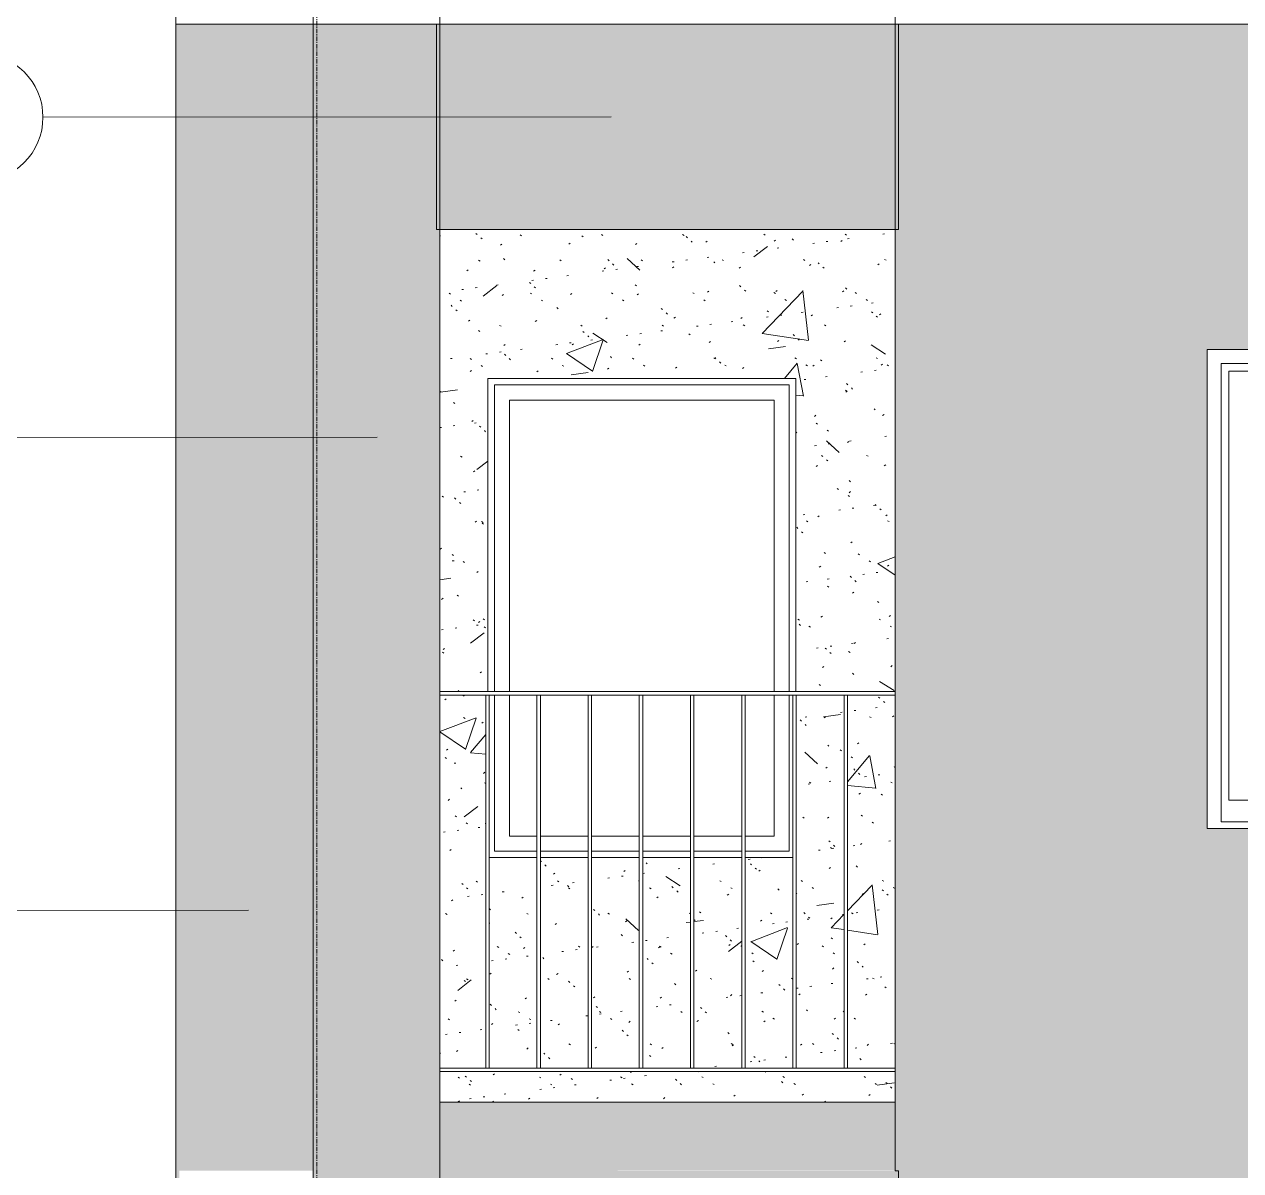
# Model space of a CAD drawing. Header units: millimetres. Extents: x 9199 to 175431, y -4466 to 35300.
# Drawn here: x 102047 to 105601, y 5600 to 8950 of the extents above; entities that cross this region are included whole.
import ezdxf

# ---------------------------------------------------------------- set-up
doc = ezdxf.new("R2010")
doc.units = ezdxf.units.MM
doc.linetypes.add('1 NÉT CALL OUT', pattern=[6, 3, -3])
doc.linetypes.add('Grid Line', pattern=[22.225, 12.7, -3.175, 3.175, -3.175])
for name, color, linetype, lineweight in [('0-2', 250, 'Continuous', 5), ('A-DETL-GENF', 92, 'Continuous', 9), ('A-DETL-GENF-1', 92, '1 NÉT CALL OUT', 9), ('A-FLOR-HRAL-1', 253, 'Continuous', 9), ('A-GLAZ', 151, 'Continuous', 9), ('A-GLAZ-1', 253, 'Continuous', 9), ('A-GLAZ-2', 7, 'Continuous', 9), ('A-GLAZ-3', 7, '1 NÉT CALL OUT', 9), ('A-WALL', 113, 'Continuous', 9), ('A-WALL-IDEN', 211, 'Continuous', 9), ('A-WALL-PATT-1', 9, 'Continuous', 9), ('A-WALL-PATT-2', 111, 'Continuous', 5), ('I-WALL', 2, 'Continuous', 9), ('I-WALL-1', 7, 'Continuous', 9), ('S-GRID-1', 1, 'Grid Line', 9)]:
    doc.layers.add(name, color=color, linetype=linetype, lineweight=lineweight)
pattern_1 = [(63.435, (-49765.3, 1304.34), (-0.001, 1524.001), [532.46, -2875.304]), (63.435, (-51289.3, 1304.34), (-0.001, 1524.001), [532.46, -2875.3]), (63.435, (-49035.8, 1598.8), (-0.001, 1524.001), [532.46, -2875.304]), (63.435, (-50559.8, 1598.8), (-0.001, 1524.001), [532.46, -2875.304]), (63.435, (-49146.2, 1494.84), (-0.001, 1524.001), [532.46, -2875.304]), (63.435, (-50670.2, 1494.84), (-0.001, 1524.001), [532.46, -2875.304]), (63.435, (-49258.75, 2090.1), (-0.001, 1524.001), [258.8, -3148.965]), (63.435, (-50782.75, 2090.1), (-0.001, 1524.001), [258.8, -3148.965]), (63.435, (-49332.36, 1997.95), (-0.001, 1524.001), [532.46, -2875.304]), (63.435, (-50856.36, 1997.95), (-0.001, 1524.001), [532.46, -2875.3]), (63.435, (-49319.4, 2064.1), (-0.001, 1524.001), [532.46, -2875.304]), (63.435, (-50843.4, 2064.1), (-0.001, 1524.001), [532.46, -2875.3]), (63.435, (-49934.2, 1773.94), (-0.001, 1524.001), [532.46, -2875.304]), (63.435, (-51458.2, 1773.94), (-0.001, 1524.001), [532.46, -2875.3]), (63.435, (-49921.24, 1851.9), (-0.001, 1524.001), [532.46, -2875.304]), (63.435, (-51445.24, 1851.9), (-0.001, 1524.001), [532.46, -2875.3]), (63.435, (-49917.74, 1908.1), (-0.001, 1524.001), [532.46, -2875.304]), (63.435, (-51441.74, 1908.1), (-0.001, 1524.001), [532.46, -2875.3])]

# ---------------------------------------------------------------- blocks, each defined once
blk = doc.blocks.new('M_Fixed - 900 x 1400-V148-TKCS_MẶT ĐỨNG HƯỚNG TÂY')
at = {"layer": 'A-GLAZ-2'}
for p, q in [((-77717.9, 7000), (-77717.9, 7896)), ((-77717.9, 7896), (-76855.9, 7896)), ((-76855.9, 7896), (-76855.9, 7000)), ((-77673.9, 7000), (-77673.9, 7852)), ((-77673.9, 7852), (-76899.9, 7852)), ((-76899.9, 7852), (-76899.9, 7000)), ((-77717.9, 6534), (-77717.9, 6990)), ((-77673.9, 6578), (-77673.9, 6990)), ((-76899.9, 6990), (-76899.9, 6578)), ((-76855.9, 6990), (-76855.9, 6534)), ((-77593.3, 6578), (-77673.9, 6578)), ((-77443.8, 6578), (-77583.3, 6578)), ((-77294.2, 6578), (-77433.8, 6578)), ((-77144.7, 6578), (-77284.2, 6578)), ((-76995.1, 6578), (-77134.7, 6578)), ((-76899.9, 6578), (-76985.1, 6578)), ((-77593.3, 6534), (-77717.9, 6534)), ((-77443.8, 6534), (-77583.3, 6534)), ((-77294.2, 6534), (-77433.8, 6534)), ((-77144.7, 6534), (-77284.2, 6534)), ((-76995.1, 6534), (-77134.7, 6534)), ((-76855.9, 6534), (-76985.1, 6534))]:
    blk.add_line(p, q, dxfattribs=at)
blk = doc.blocks.new('Railing - 10mm-901206-TKCS_MẶT ĐỨNG HƯỚNG TÂY')
at = {"layer": 'A-FLOR-HRAL-1'}
for p, q in [((-68226.4, 5900), (-68226.4, 6990)), ((-68216.4, 5900), (-68216.4, 6990))]:
    blk.add_line(p, q, dxfattribs=at)
blk = doc.blocks.new('Railing - Railing-884882-TKCS_MẶT ĐỨNG HƯỚNG TÂY')
at = {"layer": 'A-FLOR-HRAL-1'}
for p, q in [((-77876.9, 5900), (-76546.9, 5900)), ((-76546.9, 5890), (-77876.9, 5890))]:
    blk.add_line(p, q, dxfattribs=at)
for p in [(-9516.4, 0), (-9366.9, 0), (-9217.3, 0), (-9067.8, 0), (-8918.2, 0), (-8768.7, 0), (-8619.2, 0), (-8469.6, 0)]:
    blk.add_blockref('Railing - 10mm-901206-TKCS_MẶT ĐỨNG HƯỚNG TÂY', p)
blk = doc.blocks.new('Top Rail Type - Top Rail_Internal_-884883-TKCS_MẶT ĐỨNG HƯỚNG TÂY')
at = {"layer": 'A-FLOR-HRAL-1'}
for p, q in [((-76546.9, 7000), (-77876.9, 7000)), ((-76546.9, 6990), (-77876.9, 6990))]:
    blk.add_line(p, q, dxfattribs=at)
blk = doc.blocks.new('NCV_TKTC_TANG 2_rvt-2-TKCS_MẶT ĐỨNG HƯỚNG TÂY')
at = {"layer": 'A-WALL-PATT-1'}
h = blk.add_hatch(dxfattribs=at)
h.set_pattern_fill('FP_19', color=256, style=0, pattern_type=2)
h.set_pattern_definition([(50, (-51555.6, 1200), (1093.104, -95.634), [114.3, -1257.3]), (355, (-51555.6, 1200), (-211.457, 1146.34), [91.44, -1005.84]), (100.451, (-51464.5, 1192), (881.656, 1050.7), [97.14, -1068.54]), (46.184, (-51555.6, 1504.8), (1626.475, -252.26), [171.45, -1885.95]), (96.636, (-51420, 1483.8), (1424.42, 1484.565), [145.71, -1602.81]), (351.184, (-51555.6, 1504.8), (1424.43, 1484.55), [137.16, -1508.76]), (21, (-51403.2, 1428.6), (909.686, -613.59), [114.3, -1257.3]), (326, (-51403.2, 1428.6), (370.81, 1105.13), [91.44, -1005.84]), (71.451, (-51327.4, 1377.5), (1280.503, 491.528), [97.14, -1068.54]), (37.5, (-51555.58, 1200), (18.5313, 507.33), [50.292, -943.356, 50.292, -970.788, -1009.65]), (37.5, (-51555.58, 1200), (18.5313, 507.33), [-2014.728, 50.292, -959.358]), (7.5, (-51555.6, 1200), (400.918, 601.084), [50.292, -531.876, 50.292, -920.496, -384.81]), (7.5, (-51555.6, 1200), (400.918, 601.084), [-1552.956, 50.292, -334.518]), (327.5, (-51895.43, 1200), (813.545, -34.374), [50.292, -330.708, 50.292, -1138.428, -1577.34]), (327.5, (-51895.43, 1200), (813.545, -34.374), [-1569.72, 50.292, -1527.048]), (317.5, (-52047.8, 1200), (888.775, 152.56), [50.292, -445.008, 50.292, -739.14, -1120.14]), (317.5, (-52047.8, 1200), (888.775, 152.56), [-1284.732, 50.292, -1069.848])])
h.paths.add_polyline_path([(-77696.6, 5800), (-76546.9, 5800), (-76546.9, 5890), (-77876.9, 5890), (-77876.9, 5800), (-77852.7, 5800)])
h.paths.add_polyline_path([(-77836.5, 5900), (-77742.9, 5900), (-77742.9, 6990), (-77876.9, 6990), (-77876.9, 5900), (-77843.6, 5900)])
h.paths.add_polyline_path([(-76686.1, 5900), (-76546.9, 5900), (-76546.9, 6990), (-76686.1, 6990), (-76686.1, 6064.9)])
h.paths.add_polyline_path([(-77732.9, 5900), (-77593.3, 5900), (-77593.3, 6515), (-77732.9, 6515)])
h.paths.add_polyline_path([(-77443.8, 5900), (-77443.8, 6515), (-77583.3, 6515), (-77583.3, 5900), (-77576.4, 5900)])
h.paths.add_polyline_path([(-77294.2, 5900), (-77294.2, 6515), (-77433.8, 6515), (-77433.8, 5900)])
h.paths.add_polyline_path([(-77284.2, 5900), (-77144.7, 5900), (-77144.7, 6515), (-77284.2, 6515), (-77284.2, 6143)])
h.paths.add_polyline_path([(-77134.7, 5900), (-76995.1, 5900), (-76995.1, 6515), (-77134.7, 6515), (-77134.7, 6267.4)])
h.paths.add_polyline_path([(-76985.1, 5900), (-76845.6, 5900), (-76845.6, 6515), (-76985.1, 6515), (-76985.1, 6391.7)])
h.paths.add_polyline_path([(-76835.6, 5900), (-76696.1, 5900), (-76696.1, 6990), (-76835.6, 6990), (-76835.6, 6511)])
h.paths.add_polyline_path([(-76719.8, 7000), (-76546.9, 7000), (-76546.9, 8350), (-77876.9, 8350), (-77876.9, 7000), (-77736.9, 7000), (-77736.9, 7915), (-76836.9, 7915), (-76836.9, 7000)])
h = blk.add_hatch(dxfattribs=at)
h.set_pattern_fill('FP_20', color=256, style=0, pattern_type=2)
h.set_pattern_definition([(37.5, (-51555.58, 1200), (-4.79953, 146.8239), [5.029, -110.795, 5.029, -124.511, -123.825]), (37.5, (-51555.58, 1200), (-4.79953, 146.8239), [-245.364, 5.029, -118.796]), (7.5, (-51555.58, 1200), (134.8574, 215.0472), [5.029, -57.455, 5.029, -99.365, -40.005]), (7.5, (-51555.58, 1200), (134.8574, 215.0472), [-166.878, 5.029, -34.976]), (327.5, (-51649.3, 1200), (237.29776, 0.4316), [5.029, -33.071, 5.029, -132.131, -179.07]), (327.5, (-51649.3, 1200), (237.29776, 0.4316), [-175.26, 5.029, -174.041]), (317.5, (-51649.3, 1200), (229.067, 66.8792), [5.029, -14.021, 5.029, -84.887, -102.87]), (317.5, (-51649.3, 1200), (229.067, 66.8792), [-108.966, 5.029, -97.841])])
h.paths.add_polyline_path([(-77696.6, 5800), (-76546.9, 5800), (-76546.9, 5890), (-77876.9, 5890), (-77876.9, 5800), (-77852.7, 5800)])
h.paths.add_polyline_path([(-77836.5, 5900), (-77742.9, 5900), (-77742.9, 6990), (-77876.9, 6990), (-77876.9, 5900), (-77843.6, 5900)])
h.paths.add_polyline_path([(-76686.1, 5900), (-76546.9, 5900), (-76546.9, 6990), (-76686.1, 6990), (-76686.1, 6064.9)])
h.paths.add_polyline_path([(-77732.9, 5900), (-77593.3, 5900), (-77593.3, 6515), (-77732.9, 6515)])
h.paths.add_polyline_path([(-77443.8, 5900), (-77443.8, 6515), (-77583.3, 6515), (-77583.3, 5900), (-77576.4, 5900)])
h.paths.add_polyline_path([(-77294.2, 5900), (-77294.2, 6515), (-77433.8, 6515), (-77433.8, 5900)])
h.paths.add_polyline_path([(-77284.2, 5900), (-77144.7, 5900), (-77144.7, 6515), (-77284.2, 6515), (-77284.2, 6143)])
h.paths.add_polyline_path([(-77134.7, 5900), (-76995.1, 5900), (-76995.1, 6515), (-77134.7, 6515), (-77134.7, 6267.4)])
h.paths.add_polyline_path([(-76985.1, 5900), (-76845.6, 5900), (-76845.6, 6515), (-76985.1, 6515), (-76985.1, 6391.7)])
h.paths.add_polyline_path([(-76835.6, 5900), (-76696.1, 5900), (-76696.1, 6990), (-76835.6, 6990), (-76835.6, 6511)])
h.paths.add_polyline_path([(-76719.8, 7000), (-76546.9, 7000), (-76546.9, 8350), (-77876.9, 8350), (-77876.9, 7000), (-77736.9, 7000), (-77736.9, 7915), (-76836.9, 7915), (-76836.9, 7000)])
at = {"layer": 'I-WALL-1'}
for p, q in [((-77736.9, 7000), (-77736.9, 7915)), ((-77736.9, 7915), (-76836.9, 7915)), ((-76836.9, 7915), (-76836.9, 7000)), ((-77593.3, 6515), (-77732.9, 6515)), ((-77443.8, 6515), (-77583.3, 6515)), ((-77294.2, 6515), (-77433.8, 6515)), ((-77144.7, 6515), (-77284.2, 6515)), ((-76995.1, 6515), (-77134.7, 6515)), ((-76845.6, 6515), (-76985.1, 6515))]:
    blk.add_line(p, q, dxfattribs=at)
at = {"layer": 'A-FLOR-HRAL-1'}
for name in ['Top Rail Type - Top Rail_Internal_-884883-TKCS_MẶT ĐỨNG HƯỚNG TÂY', 'Railing - Railing-884882-TKCS_MẶT ĐỨNG HƯỚNG TÂY']:
    blk.add_blockref(name, (0, 0), dxfattribs=at)
at = {"layer": 'A-GLAZ-1'}
blk.add_blockref('M_Fixed - 900 x 1400-V148-TKCS_MẶT ĐỨNG HƯỚNG TÂY', (0, 0), dxfattribs=at)
blk = doc.blocks.new('1_FAMILY RVT - W01-WxH 1400x1400xmm-V152-TKCS_MẶT ĐỨNG HƯỚNG TÂY')
at = {"layer": 'A-DETL-GENF-1'}
blk.add_hatch(color=256, dxfattribs=at).paths.add_polyline_path([(-74639.8, 7262.1), (-74639.8, 7292.6), (-74504.3, 7292.6), (-74504.3, 7326.5), (-74639.8, 7326.5), (-74639.8, 7357), (-74707.5, 7309.5)])
at = {"layer": 'A-GLAZ'}
h = blk.add_hatch(dxfattribs=at)
h.set_pattern_fill('FP_18', color=256, style=0, pattern_type=2)
h.set_pattern_definition(pattern_1)
h.paths.add_polyline_path([(-74957.5, 6682.5), (-74957.5, 7936.5), (-75571.8, 7936.5), (-75571.8, 6682.5)])
h = blk.add_hatch(dxfattribs=at)
h.set_pattern_fill('FP_18', color=256, style=0, pattern_type=2)
h.set_pattern_definition(pattern_1)
h.paths.add_polyline_path([(-74913.1, 6682.5), (-74298.8, 6682.5), (-74298.8, 7936.5), (-74913.1, 7936.5), (-74913.1, 7258.1)])
h.paths.add_polyline_path([(-74639.8, 7262.1), (-74707.5, 7309.5), (-74639.8, 7357), (-74639.8, 7326.5), (-74504.3, 7326.5), (-74504.3, 7292.6), (-74639.8, 7292.6)])
at = {"layer": 'A-DETL-GENF'}
for p, q in [((-74707.5, 7309.5), (-74639.8, 7357)), ((-74707.5, 7309.5), (-74639.8, 7357)), ((-74639.8, 7357), (-74639.8, 7326.5)), ((-74639.8, 7357), (-74639.8, 7326.5)), ((-74504.3, 7326.5), (-74639.8, 7326.5)), ((-74639.8, 7326.5), (-74504.3, 7326.5)), ((-74504.3, 7326.5), (-74504.3, 7292.6)), ((-74504.3, 7326.5), (-74504.3, 7292.6)), ((-74707.5, 7309.5), (-74639.8, 7262.1)), ((-74639.8, 7262.1), (-74707.5, 7309.5)), ((-74639.8, 7292.6), (-74639.8, 7262.1)), ((-74504.3, 7292.6), (-74639.8, 7292.6)), ((-74639.8, 7292.6), (-74639.8, 7262.1)), ((-74504.3, 7292.6), (-74639.8, 7292.6))]:
    blk.add_line(p, q, dxfattribs=at)
at = {"layer": 'A-GLAZ'}
for p, q in [((-74235.3, 8000), (-75635.3, 8000)), ((-75635.3, 6600), (-75635.3, 8000)), ((-74235.3, 6600), (-74235.3, 8000)), ((-75594.4, 7959.1), (-75594.4, 6619)), ((-75594.4, 7959.1), (-74276.2, 7959.1)), ((-75571.8, 7936.5), (-74957.5, 7936.5)), ((-75571.8, 6682.5), (-75571.8, 7936.5)), ((-74957.5, 7936.5), (-74957.5, 6682.5)), ((-74913.1, 6619), (-74913.1, 7959.1)), ((-74298.8, 7936.5), (-74913.1, 7936.5)), ((-74298.8, 6682.5), (-74298.8, 7936.5)), ((-74276.2, 7959.1), (-74276.2, 6619)), ((-74957.5, 6682.5), (-75571.8, 6682.5)), ((-74913.1, 6682.5), (-74298.8, 6682.5)), ((-74276.2, 6619), (-75594.4, 6619)), ((-74276.2, 6638.1), (-74913.1, 6638.1)), ((-74276.2, 6638.1), (-74913.1, 6638.1)), ((-74235.3, 6600), (-75635.3, 6600))]:
    blk.add_line(p, q, dxfattribs=at)
blk = doc.blocks.new('CTL_WALL TAG NO MARK - 10-2062273-TKCS_MẶT ĐỨNG HƯỚNG TÂY')
at = {"layer": 'A-WALL-IDEN'}
for p, q in [((-15159.4, 30418.1), (-15907, 30418.1)), ((-15907, 30043.1), (-15159.4, 30043.1))]:
    blk.add_line(p, q, dxfattribs=at)
for centre, start, end in [((-15907, 30230.6), 90, 270), ((-15159.4, 30230.6), 270, 90)]:
    blk.add_arc(centre, 187.5, start, end, dxfattribs=at)

msp = doc.modelspace()

# ---------------------------------------------------------------- hatches: boundary and pattern name
at = {"layer": 'A-WALL-PATT-2'}
for points in [[(102491.2, 5550), (102499.6, 5550), (102499.6, 5600), (102891.2, 5600), (102891.2, 8950), (102489.6, 8950), (102489.6, 5550)], [(102901.2, 5550), (102901.2, 8950), (102891.2, 8950), (102891.2, 5550)], [(102901.2, 5550), (103261.2, 5550), (103261.2, 8950), (102901.2, 8950), (102901.2, 5620.4)], [(104601.2, 8350), (104601.2, 8950), (103251.2, 8950), (103251.2, 8350)], [(103261.2, 5600), (104591.2, 5601.3), (104591.2, 5800), (103261.2, 5800), (103261.2, 5620.4)], [(103251.2, 4950), (104601.2, 4950), (104601.2, 5600), (103251.2, 5600)]]:
    msp.add_hatch(color=256, dxfattribs=at).paths.add_polyline_path(points)
h = msp.add_hatch(color=256, dxfattribs=at)
h.paths.add_polyline_path([(104601.2, 5550), (107896.3, 5550), (107896.3, 8950), (104591.2, 8950), (104591.2, 5600), (104601.2, 5600)])
h.paths.add_polyline_path([(105502.9, 6600), (105502.9, 8000), (106902.9, 8000), (106902.9, 6600), (105543.8, 6600)])

# ---------------------------------------------------------------- linework, layer by layer
at = {"layer": 'A-WALL'}
for p, q in [((102891.2, 3300), (102891.2, 29350)), ((103261.2, 5550), (103261.2, 18550)), ((104591.2, 12350), (104591.2, 5600)), ((103261.2, 8950), (102891.2, 8950)), ((104591.2, 8950), (111386.2, 8950)), ((104591.2, 5600), (104601.2, 5600)), ((104601.2, 5600), (104601.2, 5550))]:
    msp.add_line(p, q, dxfattribs=at)
at = {"layer": 'A-WALL-IDEN'}
for p, q in [((103761.5, 8680), (102101.3, 8678.5)), ((103077.9, 7743.8), (101957.3, 7742.3)), ((102701.9, 6361), (101952.3, 6359.5))]:
    msp.add_line(p, q, dxfattribs=at)
at = {"layer": 'I-WALL'}
for p, q in [((102489.6, 33200), (102489.6, 5550)), ((102891.2, 8950), (102489.6, 8950)), ((104601.2, 8950), (103251.2, 8950)), ((103251.2, 8950), (103251.2, 8350)), ((104601.2, 8350), (104601.2, 8950)), ((103251.2, 8350), (104601.2, 8350)), ((104591.2, 5800), (103261.2, 5800))]:
    msp.add_line(p, q, dxfattribs=at)
at = {"layer": 'S-GRID-1'}
msp.add_line((102901.2, 634.2), (102901.2, 30542.5), dxfattribs=at)

# ---------------------------------------------------------------- block references
at = {"layer": '0-2'}
msp.add_blockref('NCV_TKTC_TANG 2_rvt-2-TKCS_MẶT ĐỨNG HƯỚNG TÂY', (181138.2, 0), dxfattribs=at)
at = {"layer": 'A-GLAZ-3'}
msp.add_blockref('1_FAMILY RVT - W01-WxH 1400x1400xmm-V152-TKCS_MẶT ĐỨNG HƯỚNG TÂY', (181138.2, 0), dxfattribs=at)
at = {"layer": 'A-WALL-IDEN'}
msp.add_blockref('CTL_WALL TAG NO MARK - 10-2062273-TKCS_MẶT ĐỨNG HƯỚNG TÂY', (117073.2, -21552.1), dxfattribs=at)

doc.saveas('drawing.dxf')
